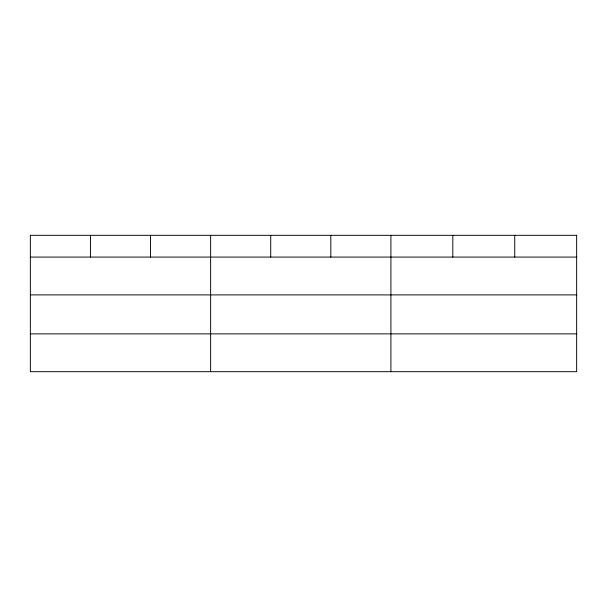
<?xml version="1.0" encoding="UTF-8"?>
<svg xmlns="http://www.w3.org/2000/svg" width="607" height="607" viewBox="0 0 607 607"><rect width="100%" height="100%" fill="white"/><g stroke="black" fill="none" stroke-linecap="round" stroke-linejoin="round"><path stroke-width="0.91" d="M30.35 257.08L576.65 257.08M30.35 294.896L576.65 294.896M30.35 333.865L576.65 333.865M514.736 235.319L514.736 257.08M452.822 235.319L452.822 257.08M390.908 235.319L390.908 371.681M330.815 235.319L330.815 257.08M270.722 235.319L270.722 257.08M210.629 235.319L210.629 371.681M150.536 235.319L150.536 257.08M90.443 235.319L90.443 257.08M576.65 235.319L30.35 235.319L30.35 371.681L576.65 371.681L576.65 235.319"/></g></svg>
